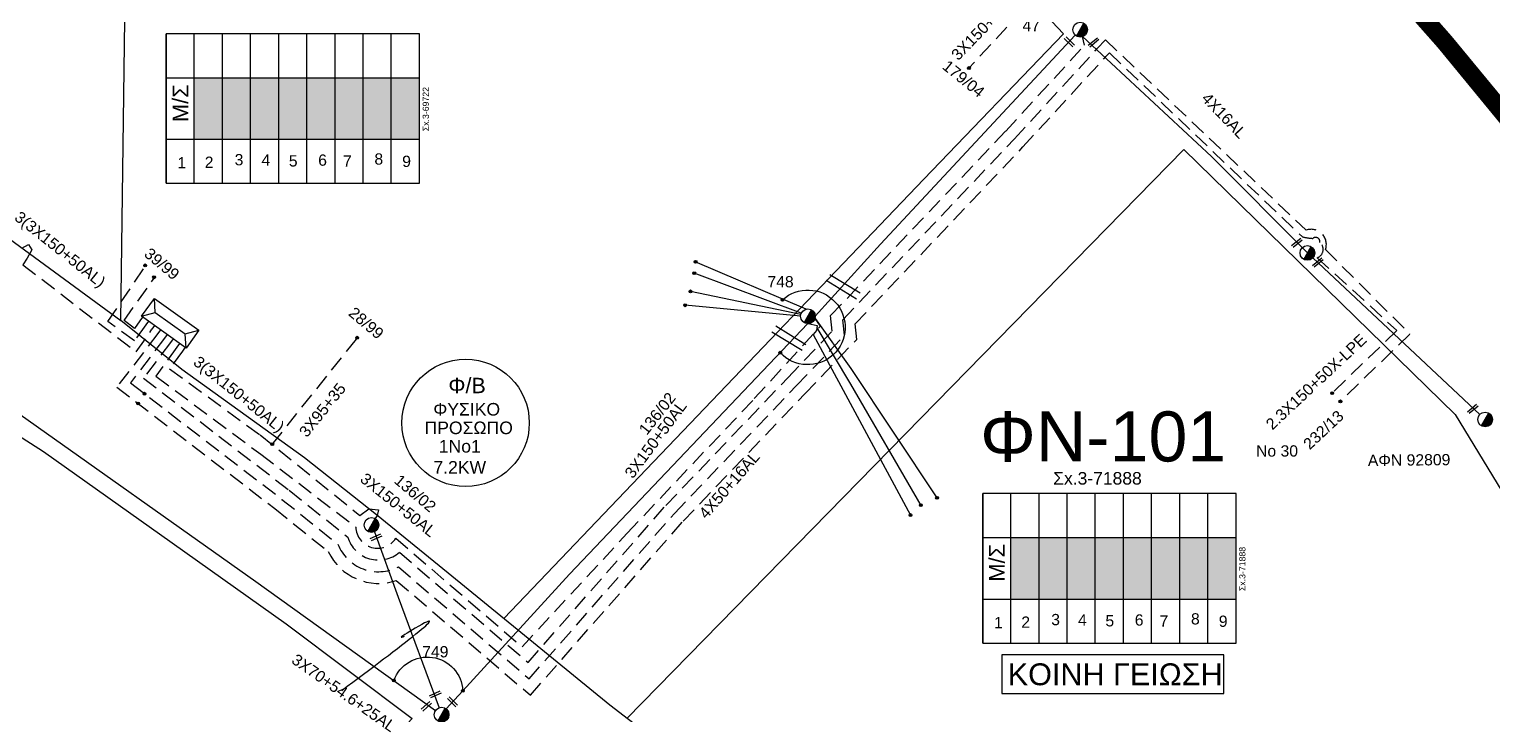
# Model space of a CAD drawing. Header units: millimetres. Extents: x 924 to 3152, y 704 to 1760.
# Drawn here: x 1112.7 to 1346.7, y 1374.7 to 1484.3 of the extents above; entities that cross this region are included whole.
import ezdxf
from ezdxf.enums import TextEntityAlignment as Align

# ---------------------------------------------------------------- set-up
doc = ezdxf.new("R2010")
doc.units = ezdxf.units.MM
doc.linetypes.add('DASHED', pattern=[19.05, 12.7, -6.35])
for name, color, linetype in [('Άγνωστα', 7, 'Continuous'), ('Ασφαλειοκιβώτια Χ.Τ 9 αναχωρήσεων', 7, 'Continuous'), ('Γέφυρες Εναέριου Δικτύου', 7, 'Continuous'), ('Γυμνά εναέρια ΧΤ (3Φ)   4x16AL', 7, 'Continuous'), ('Γυμνά εναέρια ΧΤ και ΦΟΠ (3Φ)   4x50+16AL', 7, 'Continuous'), ('Επιγραφές - Σχήματα', 7, 'Continuous'), ('Καλώδια ΧΤ    4Χ35CU', 7, 'SYN_LINE'), ('Καλώδια ΧΤ   3x150+50AL', 7, 'DASHED'), ('Καλώδια ΧΤ   3x150AL+50XLPE', 7, 'DASHED'), ('Μηχανική τομή', 7, 'Continuous'), ('Στύλος ΦΜ', 7, 'Continuous'), ('Στύλος ΦΜ @ 1', 7, 'Continuous'), ('Συνδέσεις', 7, 'Continuous'), ('Συνεστραμμένα ΧΤ   3x70+54.6+25 AL', 7, 'SYN_LINE'), ('Τομή', 7, 'Continuous'), ('Υποσταθμός πόλεως', 7, 'Continuous'), ('Υπόβαθρο ΔΕΗ', 7, 'Continuous'), ('Υπόγεια καλώδια Δικτύου ΧΤ και Παρ. ΧΤ X-95  (3X95AL +35CU  XLPE)', 7, 'DASHED')]:
    doc.layers.add(name, color=color, linetype=linetype)
doc.styles.add('ar', font='ARIAL.TTF')
doc.styles.get("Standard").update_dxf_attribs({"font": 'ARIAL.TTF'})
doc.linetypes.add('SYN_LINE', pattern='A,0.5,-0.0001,["/\\/\\/\\/",Standard,S=0.1,R=0,X=0,Y=-0.05],-0.25', length=0.7501)

# ---------------------------------------------------------------- blocks, each defined once
blk = doc.blocks.new('ΥΠΑΡΧΩΝ ΤΣΙΜΕΝΤΕΝΙΟΣ ΣΤΥΛΟΣ')
at = {"layer": 'Στύλος ΦΜ'}
blk.add_hatch(color=256, dxfattribs=at).paths.add_polyline_path([(-1.29, -2.28, 0.574793), (2.62, 0, 0.268822), (1.3, 2.27)])
blk.add_line((-1.29, -2.28), (1.3, 2.27), dxfattribs=at)
blk.add_circle((0, 0), 2.62, dxfattribs=at)
at = {"layer": 'Στύλος ΦΜ', "flags": 4}
for tag, p in [('ΑΡΙΘΜΟΣ', (-4.68, 8.05)), ('ΤΥΠΟΣ', (-4.91, 3.03))]:
    blk.add_attdef(tag, p, '', height=4, dxfattribs=at)
blk = doc.blocks.new('ΜΗΧΑΝΙΚΗ ΤΟΜΗ')
at = {"layer": 'Μηχανική τομή', "ltscale": 40}
for p, q in [((-1.89, 0.78), (1.89, 0.78)), ((1.89, 0), (-1.89, 0))]:
    blk.add_line(p, q, dxfattribs=at)
blk = doc.blocks.new('ΤΟΜΗ')
at = {"layer": 'Τομή', "ltscale": 40}
for p, q in [((-5.68, 0), (5.68, 0)), ((5.68, -2.33), (-5.68, -2.33))]:
    blk.add_line(p, q, dxfattribs=at)
blk = doc.blocks.new('ΥΠΟΣΤΑΘΜΟΣ ΠΟΛΕΩΣ 8 ΑΝΑΧΩΡΗΣΕΩΝ')
at = {"layer": 'Υποσταθμός πόλεως', "linetype": 'Continuous', "ltscale": 40}
for p, q in [((-8.18, -2.82), (-8.18, -4)), ((-5.9, -2.82), (-5.9, -4)), ((-3.55, -2.82), (-3.55, -4)), ((-1.28, -2.82), (-1.28, -4)), ((1.23, -2.82), (1.23, -4)), ((3.56, -2.82), (3.56, -4)), ((6.03, -2.82), (6.03, -4)), ((8.16, -2.82), (8.16, -4))]:
    blk.add_line(p, q, dxfattribs=at)
blk.add_lwpolyline([(-8.57, 2.82), (8.57, 2.82), (8.57, -2.82), (-8.57, -2.82)], close=True, dxfattribs=at)
for points in [[(-5.75, 0), (-8.57, 2.82)], [(5.75, 0), (8.57, 2.82)], [(-8.57, -2.82), (-5.75, 0)], [(-5.75, 0), (5.75, 0)], [(8.57, -2.82), (5.75, 0)]]:
    blk.add_lwpolyline(points, dxfattribs=at)
at = {"layer": 'Υποσταθμός πόλεως', "linetype": 'SYN_LINE', "ltscale": 40, "flags": 1}
for tag, p in [('ΜΕΤΑΣΧΗΜΑΤΙΣΜΟΣ', (9.59, 1.44)), ('ΙΣΧΥΣ', (9.57, -1.35)), ('ΑΡΙΘΜΟΣ', (9.69, -4.07))]:
    blk.add_attdef(tag, p, '', height=1.8, dxfattribs=at)
blk = doc.blocks.new('ΑΣΦΑΛΕΙΟΚΙΒΩΤΙΟ ΥΠΟΣΤΑΘΜΟΥ 9 ΑΝΑΧΩΡΗΣΕΩΝ')
at = {"layer": 'Ασφαλειοκιβώτια Χ.Τ 9 αναχωρήσεων', "ltscale": 40}
for p, q in [((-23.8, 40.36), (24.02, 40.36)), ((-9.72, 40.36), (-9.72, -40.64)), ((9.94, 40.36), (9.94, -40.64)), ((-23.8, 31.36), (24.02, 31.36)), ((-23.8, 22.36), (24.02, 22.36)), ((-23.8, 13.36), (24.02, 13.36)), ((-23.8, 4.36), (24.02, 4.36)), ((-23.8, -4.64), (24.02, -4.64)), ((-23.8, -13.64), (24.02, -13.64)), ((-23.8, -22.64), (24.02, -22.64)), ((-23.8, -31.64), (24.02, -31.64))]:
    blk.add_line(p, q, dxfattribs=at)
at = {"layer": 'Ασφαλειοκιβώτια Χ.Τ 9 αναχωρήσεων'}
blk.add_lwpolyline([(-23.8, -40.64), (24.02, -40.64), (24.02, 40.36), (-23.8, 40.36)], close=True, dxfattribs=at)
for s, p in [('1', (-19.06, 36.75)), ('2', (-18.9, 28.02)), ('3', (-18.08, 18.46)), ('4', (-18.2, 9.88)), ('5', (-18.46, 1.13)), ('6', (-18.21, -8.26)), ('7', (-18.52, -16.19)), ('8', (-17.85, -26.23)), ('9', (-18.61, -35.12))]:
    blk.add_text(s, height=3.6, rotation=270, dxfattribs=at).set_placement(p)
at = {"layer": 'Ασφαλειοκιβώτια Χ.Τ 9 αναχωρήσεων', "ltscale": 40}
for tag, height, p in [('ΟΝΟΜΑ', 5, (-0.16, 44.31)), ('ΚΕΙΜΕΝΟ 1', 2, (17.06, 35.59)), ('ΚΕΙΜΕΝΟ 2', 2, (17.06, 26.88)), ('ΚΕΙΜΕΝΟ 3', 2, (17.06, 17.69)), ('ΚΕΙΜΕΝΟ 4', 2, (17.06, 8.71)), ('ΚΕΙΜΕΝΟ 5', 2, (17.06, -0.13)), ('ΚΕΙΜΕΝΟ 6', 2, (17.06, -9.05)), ('ΚΕΙΜΕΝΟ 7', 2, (17.06, -18.13)), ('ΚΕΙΜΕΝΟ 8', 2, (17.06, -26.85)), ('ΚΕΙΜΕΝΟ 9', 2, (17.06, -35.99)), ('ΣΧ', 2, (-0.1, -42.64))]:
    blk.add_attdef(tag, text='', height=height, dxfattribs=at).set_placement(p, align=Align.MIDDLE_CENTER)
blk = doc.blocks.new('_ΣΥΝΔΕΣΗ')
at = {"layer": 'Συνδέσεις', "linetype": 'SYN_LINE', "ltscale": 40}
blk.add_hatch(color=256, dxfattribs=at).paths.add_polyline_path([(0.5, -0.01, 1), (-0.5, -0.01, 1)])
at = {"layer": 'Συνδέσεις'}
blk.add_circle((0, -0.01), 0.5, dxfattribs=at)

msp = doc.modelspace()

# ---------------------------------------------------------------- hatches: boundary and pattern name
at = {"layer": 'Ασφαλειοκιβώτια Χ.Τ 9 αναχωρήσεων'}
h = msp.add_hatch(color=151, dxfattribs=at)
h.dxf.hatch_style = 1
h.paths.add_polyline_path([(1139.122, 1466.765), (1143.622, 1466.765), (1143.622, 1476.592), (1139.122, 1476.592)])
h = msp.add_hatch(color=62, dxfattribs=at)
h.dxf.hatch_style = 1
h.paths.add_polyline_path([(1148.122, 1476.592), (1143.622, 1476.592), (1143.622, 1466.765), (1148.122, 1466.765)])
h = msp.add_hatch(color=85, dxfattribs=at)
h.dxf.hatch_style = 1
h.paths.add_polyline_path([(1152.622, 1476.592), (1148.122, 1476.592), (1148.122, 1466.765), (1152.622, 1466.765)])
h = msp.add_hatch(color=2, dxfattribs=at)
h.dxf.hatch_style = 1
h.paths.add_polyline_path([(1157.122, 1476.592), (1152.622, 1476.592), (1152.622, 1466.765), (1157.122, 1466.765)])
h = msp.add_hatch(color=133, dxfattribs=at)
h.dxf.hatch_style = 1
h.paths.add_polyline_path([(1157.122, 1466.765), (1161.622, 1466.765), (1161.622, 1476.592), (1157.122, 1476.592)])
h = msp.add_hatch(color=1, dxfattribs=at)
h.dxf.hatch_style = 1
h.paths.add_polyline_path([(1170.622, 1466.765), (1175.122, 1466.765), (1175.122, 1476.592), (1170.622, 1476.592)])
h = msp.add_hatch(color=133, dxfattribs=at)
h.dxf.hatch_style = 1
h.paths.add_polyline_path([(1269.668, 1393.224), (1274.168, 1393.224), (1274.168, 1403.051), (1269.668, 1403.051)])
h = msp.add_hatch(color=27, dxfattribs=at)
h.dxf.hatch_style = 1
h.paths.add_polyline_path([(1278.668, 1403.051), (1274.168, 1403.051), (1274.168, 1393.224), (1278.668, 1393.224)])
h = msp.add_hatch(color=30, dxfattribs=at)
h.dxf.hatch_style = 1
h.paths.add_polyline_path([(1283.168, 1403.051), (1278.668, 1403.051), (1278.668, 1393.224), (1283.168, 1393.224)])
h = msp.add_hatch(color=85, dxfattribs=at)
h.dxf.hatch_style = 1
h.paths.add_polyline_path([(1287.668, 1403.051), (1283.168, 1403.051), (1283.168, 1393.224), (1287.668, 1393.224)])
h = msp.add_hatch(color=151, dxfattribs=at)
h.dxf.hatch_style = 1
h.paths.add_polyline_path([(1287.668, 1393.224), (1292.168, 1393.224), (1292.168, 1403.051), (1287.668, 1403.051)])
h = msp.add_hatch(color=2, dxfattribs=at)
h.dxf.hatch_style = 1
h.paths.add_polyline_path([(1296.668, 1403.051), (1292.168, 1403.051), (1292.168, 1393.224), (1296.668, 1393.224)])
h = msp.add_hatch(color=1, dxfattribs=at)
h.dxf.hatch_style = 1
h.paths.add_polyline_path([(1296.668, 1393.224), (1301.168, 1393.224), (1301.168, 1403.051), (1296.668, 1403.051)])
h = msp.add_hatch(color=62, dxfattribs=at)
h.dxf.hatch_style = 1
h.paths.add_polyline_path([(1301.168, 1393.224), (1305.668, 1393.224), (1305.668, 1403.051), (1301.168, 1403.051)])
at = {"layer": 'Υπόγεια καλώδια Δικτύου ΧΤ και Παρ. ΧΤ X-95  (3X95AL +35CU  XLPE)', "linetype": 'DASHED'}
h = msp.add_hatch(color=6, dxfattribs=at)
h.dxf.hatch_style = 1
h.paths.add_polyline_path([(1166.122, 1476.592), (1161.622, 1476.592), (1161.622, 1466.765), (1166.122, 1466.765)])
h = msp.add_hatch(color=30, dxfattribs=at)
h.dxf.hatch_style = 1
h.paths.add_polyline_path([(1170.622, 1476.592), (1166.122, 1476.592), (1166.122, 1466.765), (1170.622, 1466.765)])

# ---------------------------------------------------------------- linework, layer by layer
at = {"layer": 'Άγνωστα', "color": 62, "linetype": 'SYN_LINE', "ltscale": 20}
for points in [[(1236.927, 1439.583), (1219.226, 1447.129)], [(1236.168, 1438.956), (1219.06, 1445.329)], [(1236.081, 1438.707), (1218.45, 1442.422)], [(1236.051, 1438.445), (1217.595, 1440.197)], [(1237.258, 1437.297), (1238.698, 1436.992), (1238.617, 1436.178), (1238.039, 1435.546), (1253.602, 1406.659)], [(1238.358, 1438.109), (1244.099, 1430.082), (1257.848, 1409.384)], [(1238.657, 1436.585), (1244.039, 1427.583), (1255.258, 1408.206)]]:
    msp.add_lwpolyline(points, dxfattribs=at)
at = {"layer": 'Άγνωστα', "color": 62, "linetype": 'DASHED', "ltscale": 0.2}
msp.add_lwpolyline([(1151.568, 1417.936), (1165.194, 1434.975)], dxfattribs=at)
at = {"layer": 'Άγνωστα', "color": 62}
msp.add_lwpolyline([(1101.866, 1429.312), (1110.03, 1423.647), (1148.966, 1396.024), (1177.708, 1375.421)], dxfattribs=at)
at = {"layer": 'Γέφυρες Εναέριου Δικτύου'}
for points in [[(1233.152, 1441.068, -2.4113483), (1232.81, 1432.62, -1.3819914)], [(1171.036, 1380.203, -0.8187455), (1182.047, 1378.57, -2.0932193)]]:
    msp.add_lwpolyline(points, format="xyb", dxfattribs=at)
at = {"layer": 'Γυμνά εναέρια ΧΤ και ΦΟΠ (3Φ)   4x50+16AL', "color": 1}
for points in [[(1238.407, 1438.445), (1248.836, 1449.986), (1279.942, 1483.411)], [(1281.12, 1483.157), (1281.12, 1483.157), (1301.723, 1463.982), (1317.079, 1448.572)], [(1317.079, 1448.572), (1344.654, 1422.76)]]:
    msp.add_lwpolyline(points, dxfattribs=at)
at = {"layer": 'Γυμνά εναέρια ΧΤ και ΦΟΠ (3Φ)   4x50+16AL', "color": 62}
msp.add_lwpolyline([(1179.373, 1375.676), (1182.047, 1378.57), (1199.109, 1397.178), (1237.229, 1437.267)], dxfattribs=at)
at = {"layer": 'Επιγραφές - Σχήματα', "color": 190}
msp.add_lwpolyline([(1268.216, 1378.115), (1303.728, 1378.115), (1303.728, 1384.289), (1268.216, 1384.289)], close=True, dxfattribs=at)
at = {"layer": 'Επιγραφές - Σχήματα', "color": 202}
msp.add_circle((1182.498, 1421.392), 10.188, dxfattribs=at)
at = {"layer": 'Επιγραφές - Σχήματα', "linetype": 'Continuous'}
msp.add_spline([(1162.728, 1378.618), (1174.445, 1388.573), (1172.33, 1387.136), (1172.743, 1387.284)], degree=3, dxfattribs=at)
at = {"layer": 'Καλώδια ΧΤ   3x150+50AL', "color": 133, "ltscale": 0.2}
for points in [[(1265.379, 1495.675), (1266.927, 1497.226), (1274.218, 1490.279), (1262.969, 1478.136)], [(1130.441, 1437.73), (1129.549, 1436.483), (1127.909, 1437.753), (1132.812, 1444.69)]]:
    msp.add_lwpolyline(points, dxfattribs=at)
at = {"layer": 'Καλώδια ΧΤ   3x150+50AL', "color": 151, "ltscale": 0.2}
for points in [[(1171.908, 1400.703), (1192.476, 1383.09), (1214.502, 1408.183), (1234.011, 1428.602), (1241.127, 1436.075), (1240.859, 1438.543), (1268.856, 1468.063), (1281.443, 1481.782), (1281.12, 1483.157)], [(1135.311, 1434.245), (1130.991, 1428.559), (1154.297, 1410.634), (1163.66, 1403.123)]]:
    msp.add_lwpolyline(points, dxfattribs=at)
at = {"layer": 'Καλώδια ΧΤ   3x150+50AL', "color": 85, "ltscale": 0.2}
msp.add_lwpolyline([(1111.577, 1449.325), (1112.633, 1449.924), (1113.133, 1449.075), (1112.433, 1447.726), (1111.734, 1446.678), (1129.846, 1432.749), (1132.362, 1436.355)], dxfattribs=at)
at = {"layer": 'Καλώδια ΧΤ   3x150+50AL', "color": 2, "ltscale": 0.2}
msp.add_lwpolyline([(1131.386, 1437.054), (1129.58, 1434.531), (1125.305, 1437.59), (1131.333, 1446.529)], dxfattribs=at)
at = {"layer": 'Καλώδια ΧΤ   3x150+50AL', "color": 1, "ltscale": 0.2}
for points in [[(1171.323, 1402.938), (1191.541, 1385.592), (1208.355, 1403.754), (1228.658, 1425.271), (1239.256, 1436.879), (1238.358, 1438.109)], [(1136.332, 1433.515), (1133, 1428.858), (1149.766, 1416.374), (1164.96, 1404.732)]]:
    msp.add_lwpolyline(points, dxfattribs=at)
at = {"layer": 'Καλώδια ΧΤ   3x150+50AL', "color": 62, "ltscale": 0.2}
msp.add_lwpolyline([(1137.216, 1432.882), (1135.166, 1430.016), (1149.68, 1419.464), (1165.612, 1406.569), (1167.044, 1407.646), (1168.557, 1407.469), (1168.386, 1406.578), (1168.046, 1406.084)], dxfattribs=at)
at = {"layer": 'Καλώδια ΧΤ   3x150+50AL', "color": 1, "ltscale": 0.2}
msp.add_arc((1168.415, 1404.807), 3.456, 181.25198, 327.26662, dxfattribs=at)
at = {"layer": 'Καλώδια ΧΤ   3x150+50AL', "color": 151, "ltscale": 0.2}
msp.add_arc((1168.569, 1404.587), 5.122, 196.60352, 310.69034, dxfattribs=at)
at = {"layer": 'Καλώδια ΧΤ   3x150AL+50XLPE', "color": 6, "ltscale": 0.2}
msp.add_lwpolyline([(1134.342, 1434.938), (1128.934, 1427.782), (1153.141, 1409.164), (1162.073, 1401.999, 0.4423569), (1171.762, 1398.366), (1192.663, 1380.468), (1215.882, 1406.919), (1235.364, 1427.312), (1243.08, 1435.414), (1242.811, 1437.885), (1270.223, 1466.788), (1283.49, 1481.247), (1283.49, 1481.247), (1284.782, 1482.656), (1316.883, 1452.211, -0.6314078), (1319.966, 1449.115), (1333.456, 1435.597), (1322.333, 1424.806), (1322.333, 1424.806)], format="xyb", dxfattribs=at)
at = {"layer": 'Καλώδια ΧΤ   3x150AL+50XLPE', "color": 30, "ltscale": 0.2}
msp.add_lwpolyline([(1133.303, 1435.682), (1126.732, 1427.117), (1151.986, 1407.693), (1160.543, 1400.829, 0.3823069), (1171.421, 1396.196), (1192.85, 1377.846), (1217.261, 1405.656), (1236.717, 1426.021), (1245.033, 1434.753), (1244.764, 1437.226), (1271.59, 1465.512), (1284.868, 1479.983), (1285.419, 1480.583), (1316.268, 1451.148, 0.0328189), (1317.935, 1450.887, -0.6896943), (1319.079, 1450.259, -0.5791671), (1318.642, 1447.794), (1331.372, 1436.181), (1321.031, 1426.148)], format="xyb", dxfattribs=at)
at = {"layer": 'Συνεστραμμένα ΧΤ   3x70+54.6+25 AL', "color": 62, "ltscale": 14}
msp.add_lwpolyline([(1167.909, 1403.973), (1171.744, 1393.503), (1178.257, 1375.839)], dxfattribs=at)
at = {"layer": 'Υπόβαθρο ΔΕΗ', "linetype": 'DASHED', "const_width": 2.64, "flags": 128}
msp.add_lwpolyline([(1017.138, 1734.062), (1040.649, 1715.697), (1056.318, 1703.529), (1088.749, 1677.936), (1105.481, 1665.106), (1120.752, 1653.397), (1136.83, 1641.72), (1152.203, 1630.697), (1168.405, 1618.373), (1184.185, 1606.544), (1200.285, 1594.174), (1215.264, 1582.497), (1233.358, 1569.189), (1247.759, 1558.209), (1263.999, 1546.013), (1279.936, 1534.393), (1296.114, 1522.181), (1308.069, 1513.524), (1317.256, 1505.817), (1326.498, 1496.581), (1338.988, 1482.347), (1352.52, 1465.884), (1363.237, 1450.764), (1374.383, 1432.631), (1385.445, 1415.114), (1401.699, 1385.722), (1404.809, 1380.098), (1415.002, 1361.667), (1421.688, 1349.97), (1424.704, 1344.752), (1431.867, 1332.684), (1433.243, 1330.366)], dxfattribs=at)
at = {"layer": 'Υπόβαθρο ΔΕΗ'}
for points in [[(1025.327, 1729.34), (1041.46, 1716.738), (1057.132, 1704.568), (1089.56, 1678.978), (1106.284, 1666.154), (1121.542, 1654.455), (1137.602, 1642.79), (1152.988, 1631.759), (1169.2, 1619.426), (1184.983, 1607.595), (1201.092, 1595.218), (1216.061, 1583.55), (1234.15, 1570.246), (1248.556, 1559.262), (1264.784, 1547.074), (1280.723, 1535.453), (1296.899, 1523.243), (1308.881, 1514.565), (1318.149, 1506.792), (1327.462, 1497.484), (1339.995, 1483.202), (1353.57, 1466.686)], [(1023.702, 1727.26), (1039.838, 1714.656), (1055.504, 1702.489), (1087.939, 1676.894), (1104.678, 1664.059), (1119.962, 1652.339), (1136.057, 1640.65), (1151.419, 1629.635), (1167.609, 1617.319), (1183.387, 1605.492), (1199.477, 1593.13), (1214.467, 1581.445), (1232.567, 1568.132), (1246.962, 1557.157), (1263.213, 1544.952), (1279.15, 1533.333), (1295.329, 1521.12), (1307.257, 1512.482), (1316.364, 1504.843), (1325.535, 1495.678), (1337.982, 1481.493), (1351.47, 1465.082)], [(997.429, 1538.556), (1016.417, 1522.555), (1049.794, 1496.113), (1071.192, 1479.462), (1101.298, 1456.831), (1127.387, 1437.782), (1127.997, 1485.851), (1129.2, 1538.556)], [(1188.59, 1390.107), (1212.53, 1415.166), (1255.764, 1460.352), (1278.081, 1483.596), (1262.464, 1500.168), (1256.263, 1507.053), (1214.502, 1538.556)], [(998.69, 1504.834), (1026.836, 1482.606), (1040.574, 1471.757), (1055.499, 1460.204), (1069.587, 1449.893), (1092.282, 1432.907), (1100.717, 1425.954), (1115.026, 1416.806), (1135.582, 1402.207), (1153.826, 1389.249), (1173.945, 1374.122), (1159.406, 1358.568), (1141.015, 1340.03), (1130.122, 1328.685), (1104.772, 1346.493), (1087.336, 1358.553), (1034.928, 1393.889), (1016.317, 1406.726), (1003.502, 1415.552), (993.894, 1423.409), (969.502, 1440.155), (942.536, 1459.244)], [(1208.285, 1374.147), (1297.345, 1465.092), (1340.689, 1422.731), (1359.202, 1392.36), (1397.113, 1330.366)], [(1265.611, 1330.366), (1243.709, 1346.709), (1224.827, 1361.434), (1205.552, 1376.247), (1179.726, 1397.35), (1168.249, 1406.689), (1156.739, 1415.823), (1137.139, 1429.953), (1127.387, 1437.782)]]:
    msp.add_lwpolyline(points, dxfattribs=at)

# ---------------------------------------------------------------- block references
at = {"layer": 'Ασφαλειοκιβώτια Χ.Τ 9 αναχωρήσεων'}
ref = msp.add_blockref('ΑΣΦΑΛΕΙΟΚΙΒΩΤΙΟ ΥΠΟΣΤΑΘΜΟΥ 9 ΑΝΑΧΩΡΗΣΕΩΝ', (1154.805, 1471.623), dxfattribs=dict(at, xscale=0.5, yscale=0.5, zscale=0.5, rotation=90))
ref.add_attrib('ΣΧ', 'Σx.3-69722', dxfattribs={"ltscale": 40, "height": 1, "rotation": 90}).set_placement((1176.127, 1471.571), align=Align.MIDDLE_CENTER)
ref = msp.add_blockref('ΑΣΦΑΛΕΙΟΚΙΒΩΤΙΟ ΥΠΟΣΤΑΘΜΟΥ 9 ΑΝΑΧΩΡΗΣΕΩΝ', (1285.351, 1398.082), dxfattribs=dict(at, xscale=0.5, yscale=0.5, zscale=0.5, rotation=90))
ref.add_attrib('ΣΧ', 'Σx.3-71888', dxfattribs={"ltscale": 40, "height": 1, "rotation": 90}).set_placement((1306.672, 1398.03), align=Align.MIDDLE_CENTER)
at = {"layer": 'Μηχανική τομή'}
for p, xscale, yscale, zscale, rotation in [((1279.163, 1482.474), 0.4999999999999998, 0.4999999999999998, 0.4999999999999998, 135.6238570002572), ((1283.028, 1482.08), 0.4999999999999996, 0.4999999999999996, 0.4999999999999996, 39.3077665197149), ((1315.525, 1450.038), 0.4999999999999996, 0.4999999999999996, 0.4999999999999996, 39.3077665197149), ((1318.886, 1446.88), 0.4999999999999996, 0.4999999999999996, 0.4999999999999996, 39.3077665197149), ((1343.651, 1423.485), 0.4999999999999996, 0.4999999999999996, 0.4999999999999996, 39.3077665197149), ((1168.108, 1403.276), 0.4999999999999998, 0.4999999999999998, 0.4999999999999998, 203.627657719782), ((1177.585, 1378.152), 0.4999999999999998, 0.4999999999999998, 0.4999999999999998, 203.627657719782), ((1176.094, 1376.234), 0.4999999999999998, 0.4999999999999998, 0.4999999999999998, 221.5405414563059), ((1180.541, 1376.92), 0.4999999999999998, 0.4999999999999998, 0.4999999999999998, 135.6238570002572)]:
    msp.add_blockref('ΜΗΧΑΝΙΚΗ ΤΟΜΗ', p, dxfattribs=dict(at, xscale=xscale, yscale=yscale, zscale=zscale, rotation=rotation))
at = {"layer": 'Στύλος ΦΜ @ 1', "ltscale": 40}
ref = msp.add_blockref('ΥΠΑΡΧΩΝ ΤΣΙΜΕΝΤΕΝΙΟΣ ΣΤΥΛΟΣ', (1280.744, 1484.273), dxfattribs=dict(at, xscale=0.4499999999998181, yscale=0.4499999999998181, zscale=0.4499999999998181))
ref.add_attrib('ΤΥΠΟΣ', '47', (1271.532, 1484.025), dxfattribs={"layer": 'Στύλος ΦΜ', "height": 1.8, "flags": 4})
at = {"layer": 'Στύλος ΦΜ @ 1', "ltscale": 40, "xscale": 0.4499999999998181, "yscale": 0.4499999999998181, "zscale": 0.4499999999998181}
for p in [(1317.079, 1448.572), (1345.495, 1421.936), (1167.46, 1405.062)]:
    msp.add_blockref('ΥΠΑΡΧΩΝ ΤΣΙΜΕΝΤΕΝΙΟΣ ΣΤΥΛΟΣ', p, dxfattribs=at)
at = {"layer": 'Στύλος ΦΜ @ 1', "ltscale": 40}
ref = msp.add_blockref('ΥΠΑΡΧΩΝ ΤΣΙΜΕΝΤΕΝΙΟΣ ΣΤΥΛΟΣ', (1237.229, 1438.445), dxfattribs=dict(at, xscale=0.4499999999998181, yscale=0.4499999999998181, zscale=0.4499999999998181))
ref.add_attrib('ΤΥΠΟΣ', '748', (1230.748, 1443.065), dxfattribs={"layer": 'Στύλος ΦΜ', "height": 1.8, "flags": 4})
ref = msp.add_blockref('ΥΠΑΡΧΩΝ ΤΣΙΜΕΝΤΕΝΙΟΣ ΣΤΥΛΟΣ', (1178.665, 1374.734), dxfattribs=dict(at, xscale=0.4499999999998181, yscale=0.4499999999998181, zscale=0.4499999999998181))
ref.add_attrib('ΤΥΠΟΣ', '749', (1175.56, 1383.897), dxfattribs={"layer": 'Στύλος ΦΜ', "height": 1.8, "flags": 4})
at = {"layer": 'Συνδέσεις', "xscale": 0.4499999999998181, "yscale": 0.4499999999998181, "zscale": 0.4499999999998181}
for p in [(1262.971, 1478.142), (1131.273, 1446.588), (1219.276, 1447.152), (1132.694, 1444.68), (1219.061, 1445.334), (1218.452, 1442.427), (1233.153, 1441.073), (1217.596, 1440.202), (1165.161, 1435.016), (1232.812, 1432.625), (1131.161, 1426.061), (1321.032, 1426.153), (1322.35, 1424.838), (1130.14, 1424.502), (1151.601, 1417.984), (1255.273, 1408.244), (1257.866, 1409.416), (1253.623, 1406.667), (1171.037, 1380.209), (1182.049, 1378.575)]:
    msp.add_blockref('_ΣΥΝΔΕΣΗ', p, dxfattribs=at)
at = {"layer": 'Τομή', "rotation": 328.4941856596368}
for p, xscale, yscale, zscale in [((1243.162, 1443.656), 0.4999999999999997, 0.4999999999999997, 0.4999999999999997), ((1234.496, 1435.421), 0.4999999999999996, 0.4999999999999996, 0.4999999999999996)]:
    msp.add_blockref('ΤΟΜΗ', p, dxfattribs=dict(at, xscale=xscale, yscale=yscale, zscale=zscale))
at = {"layer": 'Υποσταθμός πόλεως', "xscale": 0.51, "yscale": 0.62, "zscale": 0.5, "rotation": 324.414128832096}
msp.add_blockref('ΥΠΟΣΤΑΘΜΟΣ ΠΟΛΕΩΣ 8 ΑΝΑΧΩΡΗΣΕΩΝ', (1135.277, 1437.321), dxfattribs=at)

# ---------------------------------------------------------------- texts
at = {"layer": 'Γυμνά εναέρια ΧΤ (3Φ)   4x16AL', "color": 7, "insert": (1301.321, 1474.401), "char_height": 1.8, "width": 23.39249, "attachment_point": 1, "rotation": 313.76236}
msp.add_mtext('4X16AL', dxfattribs=at)
at = {"layer": 'Γυμνά εναέρια ΧΤ και ΦΟΠ (3Φ)   4x50+16AL', "color": 7, "insert": (1219.624, 1407.085), "char_height": 1.8, "width": 168.37176, "attachment_point": 1, "rotation": 48.94802}
msp.add_mtext('4X50+16AL', dxfattribs=at)
at = {"layer": 'Επιγραφές - Σχήματα', "color": 1, "style": 'ar'}
for s, height, p in [('Φ/Β', 2.4546, (1182.734, 1427.42)), ('ΦΥΣΙΚΟ ', 2.0083, (1183.064, 1423.573)), ('1No1', 2.0083, (1181.572, 1417.639)), ('7.2KW', 2.0083, (1181.568, 1414.305))]:
    msp.add_text(s, height=height, dxfattribs=at).set_placement(p, align=Align.MIDDLE)
at = {"layer": 'Επιγραφές - Σχήματα', "char_height": 1.8, "attachment_point": 1}
for s, insert, rotation in [('179/04', (1259.701, 1479.544), 320.85664), ('39/99', (1132.128, 1449.551), 319.83793), ('28/99', (1164.794, 1440.083), 319.83793), ('3X95+35', (1155.724, 1420.081), 51.12732), ('136/02', (1210.054, 1420.431), 51.82892), ('136/02', (1172.091, 1413.302), 319.83793)]:
    msp.add_mtext_dynamic_manual_height_columns(s, width=10.09091, gutter_width=12.5, heights=[0], dxfattribs=dict(at, insert=insert, rotation=rotation))
at = {"layer": 'Επιγραφές - Σχήματα', "color": 7, "linetype": 'Continuous', "char_height": 2.5, "width": 11.3238, "attachment_point": 1, "rotation": 90}
for insert in [(1135.657, 1469.499), (1266.182, 1396.01)]:
    msp.add_mtext('Μ/Σ', dxfattribs=dict(at, insert=insert))
at = {"layer": 'Επιγραφές - Σχήματα', "insert": (1264.748, 1423.221), "char_height": 8, "attachment_point": 1}
msp.add_mtext_dynamic_manual_height_columns('ΦΝ-101', width=10.09091, gutter_width=12.5, heights=[0], dxfattribs=at)
at = {"layer": 'Επιγραφές - Σχήματα', "color": 1, "insert": (1175.938, 1421.607), "char_height": 2.0083, "width": 14.45745, "attachment_point": 1}
msp.add_mtext('ΠΡΟΣΩΠΟ', dxfattribs=at)
at = {"layer": 'Επιγραφές - Σχήματα', "color": 1, "insert": (1326.733, 1416.302), "char_height": 1.8, "attachment_point": 1, "rotation": 0.53753}
msp.add_mtext_dynamic_manual_height_columns('ΑΦΝ 92809', width=16.7436, gutter_width=12.5, heights=[0], dxfattribs=at)
at = {"layer": 'Επιγραφές - Σχήματα', "color": 7, "linetype": 'Continuous', "insert": (1276.441, 1413.533), "char_height": 2, "width": 58.08377, "attachment_point": 1}
msp.add_mtext('Σx.3-71888', dxfattribs=at)
at = {"layer": 'Επιγραφές - Σχήματα', "color": 190, "insert": (1269.17, 1382.942), "char_height": 3.5, "width": 35.13109, "attachment_point": 1}
msp.add_mtext('KOINH ΓΕΙΩΣΗ', dxfattribs=at)
at = {"layer": 'Καλώδια ΧΤ    4Χ35CU', "linetype": 'Continuous', "char_height": 1.8, "attachment_point": 1, "rotation": 43.19652}
for s, width, insert in [('2.3X150+50X-LPE', 25.39853, (1310.241, 1421.475)), ('232/13', 12.90642, (1316.214, 1418.308))]:
    msp.add_mtext_dynamic_manual_height_columns(s, width=width, gutter_width=12.5, heights=[0], dxfattribs=dict(at, insert=insert))
at = {"layer": 'Καλώδια ΧΤ    4Χ35CU', "linetype": 'Continuous', "insert": (1308.869, 1417.81), "char_height": 1.8, "attachment_point": 1}
msp.add_mtext_dynamic_manual_height_columns('No 30', width=12.90642, gutter_width=12.5, heights=[0], dxfattribs=at)
at = {"layer": 'Καλώδια ΧΤ   3x150+50AL', "color": 7, "char_height": 1.8, "width": 168.37176, "attachment_point": 1}
for s, insert, rotation in [('3X150+50AL', (1259.957, 1480.48), 45.77725), ('3(3X150+50AL)', (1111.348, 1455.39), 321.30319), ('3(3X150+50AL)', (1139.946, 1432.233), 321.30319), ('3X150+50AL', (1207.788, 1413.444), 53.29418), ('3X150+50AL', (1166.603, 1413.545), 321.30319)]:
    msp.add_mtext(s, dxfattribs=dict(at, insert=insert, rotation=rotation))
at = {"layer": 'Συνεστραμμένα ΧΤ   3x70+54.6+25 AL', "color": 7, "insert": (1155.545, 1384.589), "char_height": 1.8, "width": 168.37176, "attachment_point": 1, "rotation": 324.90488}
msp.add_mtext('3X70+54.6+25AL', dxfattribs=at)

doc.saveas('drawing.dxf')
